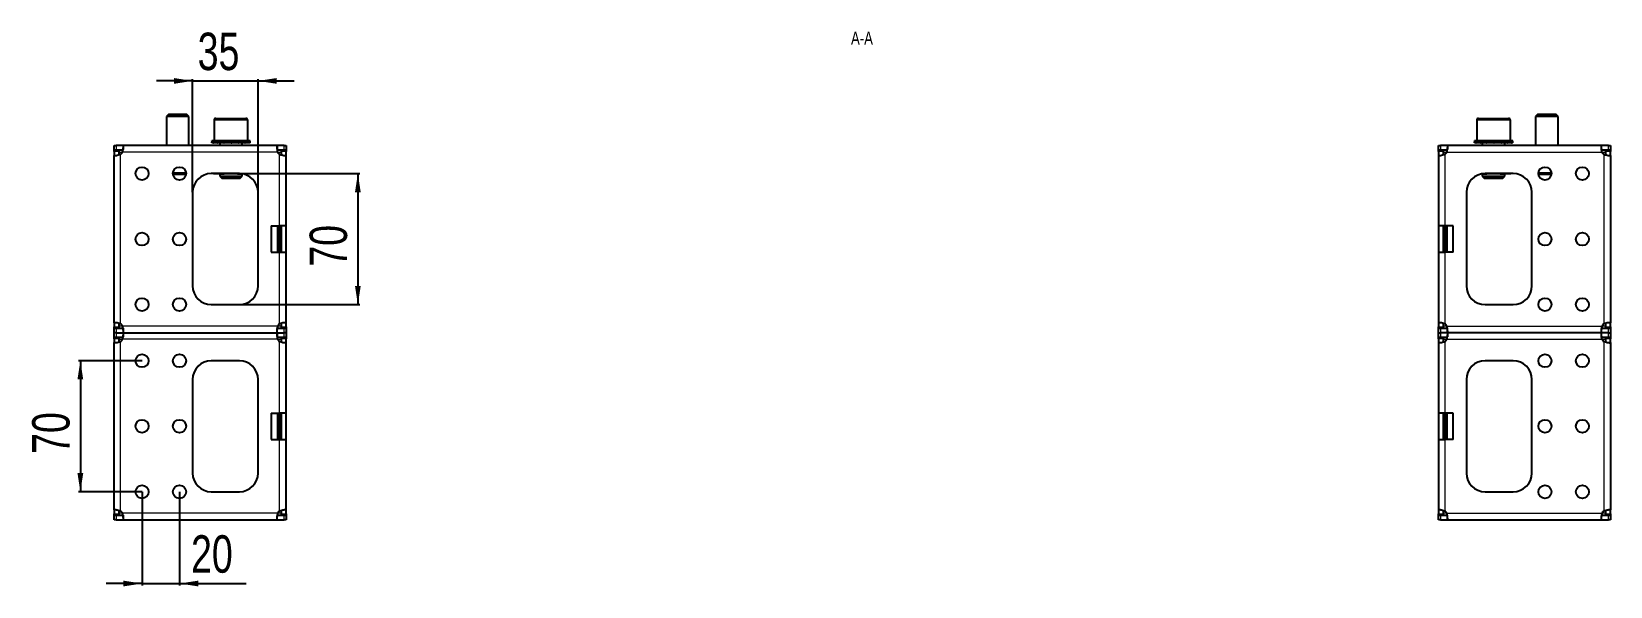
# Model space of a CAD drawing. Header units: millimetres. Extents: x 0 to 3004, y -1008 to 609.
# Drawn here: x 2160 to 3004, y 254 to 550 of the extents above; entities that cross this region are included whole.
import ezdxf

# ---------------------------------------------------------------- set-up
doc = ezdxf.new("R2010")
doc.units = ezdxf.units.MM
doc.layers.add('FORMAT', color=7, linetype='Continuous')
doc.styles.add('SLDTEXTSTYLE0', font='TXT', dxfattribs={"width": 0.75})
doc.dimstyles.new('SLDDIMSTYLE0', dxfattribs={"dimtxt": 20, "dimasz": 10, "dimexe": 0, "dimexo": 0.0625, "dimgap": 5, "dimtad": 2, "dimdec": 1, "dimrnd": 1e-09, "dimzin": 12, "dimdsep": 46, "dimtxsty": 'SLDTEXTSTYLE0', "dimsah": 1, "dimcen": 0.09, "dimadec": 0, "dimazin": 3, "dimtfac": 1, "dimtofl": 0, "dimtmove": 0, "dimatfit": 3, "dimfxl": 0, "dimfrac": 2, "dimtolj": 1, "dimtzin": 12, "dimarcsym": 0})
doc.dimstyles.new('SLDDIMSTYLE1', dxfattribs={"dimtxt": 20, "dimasz": 10, "dimexe": 0, "dimexo": 0.0625, "dimgap": 5, "dimtad": 2, "dimdec": 1, "dimrnd": 1e-09, "dimzin": 12, "dimdsep": 46, "dimtxsty": 'SLDTEXTSTYLE0', "dimsah": 1, "dimcen": 0.09, "dimadec": 0, "dimazin": 3, "dimtfac": 1, "dimtmove": 0, "dimatfit": 0, "dimfxl": 0, "dimfrac": 2, "dimtolj": 1, "dimtzin": 12, "dimarcsym": 0})

# ---------------------------------------------------------------- blocks, each defined once
blk = doc.blocks.new('_D_7')
at = {"layer": 'FORMAT'}
for p, q in [((2270.72, 474.39), (2335.06, 474.39)), ((2334.06, 474.39), (2334.06, 404.39)), ((2270.72, 404.39), (2335.06, 404.39))]:
    blk.add_line(p, q, dxfattribs=at)
for points in [[(2334.06, 474.39), (2332.52, 464.39), (2335.6, 464.39)], [(2334.06, 404.39), (2335.6, 414.39), (2332.52, 414.39)]]:
    blk.add_solid(points, dxfattribs=at)
at = {"layer": 'FORMAT', "insert": (2308.28, 424.61), "char_height": 20, "attachment_point": 1, "rotation": 90, "style": 'SLDTEXTSTYLE0'}
blk.add_mtext('70', dxfattribs=at)
blk = doc.blocks.new('_D_8')
at = {"layer": 'FORMAT'}
for p, q in [((2245.71, 523.89), (2226.48, 523.89)), ((2245.71, 464.4), (2245.71, 524.89)), ((2245.71, 523.89), (2280.71, 523.89)), ((2280.71, 464.4), (2280.71, 524.89)), ((2280.71, 523.89), (2299.94, 523.89))]:
    blk.add_line(p, q, dxfattribs=at)
for points in [[(2245.71, 523.89), (2235.71, 525.43), (2235.71, 522.35)], [(2280.71, 523.89), (2290.71, 522.35), (2290.71, 525.43)]]:
    blk.add_solid(points, dxfattribs=at)
at = {"layer": 'FORMAT', "insert": (2248.43, 549.67), "char_height": 20, "attachment_point": 1, "style": 'SLDTEXTSTYLE0'}
blk.add_mtext('35', dxfattribs=at)
blk = doc.blocks.new('_D_9')
at = {"layer": 'FORMAT'}
for p, q in [((2218.71, 304.38), (2218.71, 254.38)), ((2238.71, 304.38), (2238.71, 254.38)), ((2218.71, 255.38), (2199.48, 255.38)), ((2218.71, 255.38), (2238.71, 255.38)), ((2238.71, 255.38), (2274.42, 255.38))]:
    blk.add_line(p, q, dxfattribs=at)
for points in [[(2218.71, 255.38), (2208.71, 256.92), (2208.71, 253.85)], [(2238.71, 255.38), (2248.71, 253.85), (2248.71, 256.92)]]:
    blk.add_solid(points, dxfattribs=at)
at = {"layer": 'FORMAT', "insert": (2244.87, 281.17), "char_height": 20, "attachment_point": 1, "style": 'SLDTEXTSTYLE0'}
blk.add_mtext('20', dxfattribs=at)
blk = doc.blocks.new('_D_10')
at = {"layer": 'FORMAT'}
for p, q in [((2218.7, 374.39), (2184.7, 374.39)), ((2185.7, 374.39), (2185.7, 304.39)), ((2218.7, 304.39), (2184.7, 304.39))]:
    blk.add_line(p, q, dxfattribs=at)
for points in [[(2185.7, 374.39), (2184.16, 364.39), (2187.24, 364.39)], [(2185.7, 304.39), (2187.24, 314.39), (2184.16, 314.39)]]:
    blk.add_solid(points, dxfattribs=at)
at = {"layer": 'FORMAT', "insert": (2159.92, 324.61), "char_height": 20, "attachment_point": 1, "rotation": 90, "style": 'SLDTEXTSTYLE0'}
blk.add_mtext('70', dxfattribs=at)

msp = doc.modelspace()

# ---------------------------------------------------------------- linework, layer by layer
at = {"color": 7, "linetype": 'Continuous', "lineweight": 25}
for p, q in [((2232.78, 505.89), (2231.71, 504.82)), ((2231.71, 504.82), (2231.71, 489.39)), ((2243.71, 504.82), (2231.71, 504.82)), ((2242.63, 505.89), (2232.78, 505.89)), ((2243.71, 504.82), (2242.63, 505.89)), ((2243.71, 489.39), (2243.71, 504.82)), ((2257.21, 502.89), (2257.21, 491.89)), ((2258.21, 503.89), (2266.02, 503.89)), ((2266.02, 503.89), (2274.21, 503.89)), ((2275.21, 491.89), (2275.21, 502.89)), ((2932.21, 502.89), (2932.21, 491.89)), ((2933.21, 503.89), (2940.74, 503.89)), ((2940.74, 503.89), (2949.21, 503.89)), ((2950.21, 491.89), (2950.21, 502.89)), ((2964.78, 505.89), (2963.71, 504.82)), ((2963.71, 504.82), (2963.71, 489.39)), ((2975.71, 504.82), (2963.71, 504.82)), ((2974.63, 505.89), (2964.78, 505.89)), ((2975.71, 504.82), (2974.63, 505.89)), ((2975.71, 489.39), (2975.71, 504.82)), ((2255.96, 491.89), (2255.96, 490.89)), ((2255.96, 491.89), (2255.97, 491.89)), ((2255.96, 490.89), (2255.97, 490.89)), ((2255.97, 491.89), (2255.97, 491.64)), ((2256.79, 491.89), (2255.97, 491.89)), ((2255.97, 490.89), (2255.97, 491.14)), ((2256.79, 490.89), (2255.97, 490.89)), ((2256.79, 491.89), (2256.9, 491.89)), ((2256.79, 490.89), (2256.9, 490.89)), ((2256.9, 491.89), (2256.9, 491.64)), ((2259.06, 491.89), (2256.9, 491.89)), ((2256.9, 490.89), (2256.9, 491.14)), ((2259.06, 490.89), (2256.9, 490.89)), ((2259.06, 491.89), (2259.24, 491.89)), ((2259.06, 490.89), (2259.24, 490.89)), ((2259.24, 491.89), (2259.24, 491.64)), ((2262.42, 491.89), (2259.24, 491.89)), ((2259.24, 490.89), (2259.24, 491.14)), ((2262.42, 490.89), (2259.24, 490.89)), ((2260.21, 490.89), (2260.21, 489.39)), ((2262.42, 491.89), (2262.65, 491.89)), ((2262.42, 490.89), (2262.65, 490.89)), ((2262.65, 491.89), (2262.65, 491.64)), ((2266.35, 491.89), (2262.65, 491.89)), ((2262.65, 490.89), (2262.65, 491.14)), ((2266.35, 490.89), (2262.65, 490.89)), ((2266.35, 491.89), (2266.43, 491.89)), ((2266.35, 490.89), (2266.51, 490.89)), ((2266.51, 490.89), (2266.6, 490.89)), ((2266.55, 491.89), (2266.6, 491.89)), ((2266.6, 491.89), (2266.6, 491.64)), ((2270.26, 491.89), (2266.6, 491.89)), ((2266.6, 490.89), (2266.6, 491.14)), ((2270.26, 490.89), (2266.6, 490.89)), ((2270.26, 491.89), (2270.49, 491.89)), ((2270.26, 490.89), (2270.49, 490.89)), ((2270.49, 491.89), (2270.49, 491.64)), ((2273.56, 491.89), (2270.49, 491.89)), ((2270.49, 490.89), (2270.49, 491.14)), ((2273.56, 490.89), (2270.49, 490.89)), ((2272.21, 489.39), (2272.21, 490.89)), ((2273.56, 491.89), (2273.73, 491.89)), ((2273.56, 490.89), (2273.73, 490.89)), ((2273.73, 491.89), (2273.73, 491.64)), ((2275.73, 491.89), (2273.73, 491.89)), ((2273.73, 490.89), (2273.73, 491.14)), ((2275.73, 490.89), (2273.73, 490.89)), ((2275.73, 491.89), (2275.82, 491.89)), ((2275.73, 490.89), (2275.82, 490.89)), ((2275.82, 491.89), (2275.82, 491.64)), ((2276.46, 491.89), (2275.82, 491.89)), ((2275.82, 490.89), (2275.82, 491.14)), ((2276.46, 490.89), (2275.82, 490.89)), ((2276.46, 490.89), (2276.46, 491.89)), ((2930.96, 491.89), (2930.96, 490.89)), ((2930.96, 491.89), (2930.97, 491.89)), ((2930.96, 490.89), (2930.97, 490.89)), ((2930.97, 491.89), (2930.97, 491.64)), ((2931.79, 491.89), (2930.97, 491.89)), ((2930.97, 490.89), (2930.97, 491.14)), ((2931.79, 490.89), (2930.97, 490.89)), ((2931.79, 491.89), (2931.89, 491.89)), ((2931.79, 490.89), (2931.89, 490.89)), ((2931.89, 491.89), (2931.89, 491.64)), ((2934.06, 491.89), (2931.89, 491.89)), ((2931.89, 490.89), (2931.89, 491.14)), ((2934.06, 490.89), (2931.89, 490.89)), ((2934.06, 491.89), (2934.24, 491.89)), ((2934.06, 490.89), (2934.24, 490.89)), ((2934.24, 491.89), (2934.24, 491.64)), ((2937.42, 491.89), (2934.24, 491.89)), ((2934.24, 490.89), (2934.24, 491.14)), ((2937.42, 490.89), (2934.24, 490.89)), ((2935.21, 490.89), (2935.21, 489.39)), ((2937.42, 491.89), (2937.65, 491.89)), ((2937.42, 490.89), (2937.65, 490.89)), ((2937.65, 491.89), (2937.65, 491.64)), ((2941.35, 491.89), (2937.65, 491.89)), ((2937.65, 490.89), (2937.65, 491.14)), ((2941.35, 490.89), (2937.65, 490.89)), ((2941.35, 491.89), (2941.42, 491.89)), ((2941.35, 490.89), (2941.5, 490.89)), ((2941.5, 490.89), (2941.6, 490.89)), ((2941.55, 491.89), (2941.6, 491.89)), ((2941.6, 491.89), (2941.6, 491.64)), ((2945.26, 491.89), (2941.6, 491.89)), ((2941.6, 490.89), (2941.6, 491.14)), ((2945.26, 490.89), (2941.6, 490.89)), ((2945.26, 491.89), (2945.49, 491.89)), ((2945.26, 490.89), (2945.49, 490.89)), ((2945.49, 491.89), (2945.49, 491.64)), ((2948.55, 491.89), (2945.49, 491.89)), ((2945.49, 490.89), (2945.49, 491.14)), ((2948.55, 490.89), (2945.49, 490.89)), ((2947.21, 489.39), (2947.21, 490.89)), ((2948.55, 491.89), (2948.73, 491.89)), ((2948.55, 490.89), (2948.73, 490.89)), ((2948.73, 491.89), (2948.73, 491.64)), ((2950.73, 491.89), (2948.73, 491.89)), ((2948.73, 490.89), (2948.73, 491.14)), ((2950.73, 490.89), (2948.73, 490.89)), ((2950.73, 491.89), (2950.82, 491.89)), ((2950.73, 490.89), (2950.82, 490.89)), ((2950.82, 491.89), (2950.82, 491.64)), ((2951.46, 491.89), (2950.82, 491.89)), ((2950.82, 490.89), (2950.82, 491.14)), ((2951.46, 490.89), (2950.82, 490.89)), ((2951.46, 490.89), (2951.46, 491.89)), ((2203.71, 486.89), (2203.71, 489.39)), ((2203.71, 489.39), (2204.82, 489.39)), ((2204.82, 486.89), (2203.71, 486.89)), ((2203.71, 486.89), (2203.71, 486.79)), ((2203.71, 486.79), (2206.21, 486.79)), ((2203.71, 486.18), (2203.71, 486.79)), ((2203.71, 486.18), (2203.71, 484.12)), ((2203.71, 394.67), (2203.71, 484.12)), ((2203.71, 484.12), (2204.8, 484.12)), ((2208.54, 489.39), (2204.82, 489.39)), ((2208.54, 486.89), (2204.82, 486.89)), ((2206.21, 486.79), (2206.21, 486.18)), ((2206.21, 486.18), (2206.21, 484.36)), ((2290.88, 489.39), (2208.54, 489.39)), ((2208.54, 489.39), (2208.54, 487.18)), ((2290.88, 489.39), (2290.88, 486.89)), ((2294.6, 489.39), (2290.88, 489.39)), ((2294.6, 486.89), (2290.88, 486.89)), ((2293.21, 486.79), (2295.71, 486.79)), ((2293.21, 486.18), (2293.21, 486.79)), ((2293.21, 484.34), (2293.21, 486.18)), ((2294.6, 489.39), (2295.71, 489.39)), ((2295.71, 486.89), (2294.6, 486.89)), ((2295.71, 489.39), (2295.71, 486.89)), ((2295.71, 486.79), (2295.71, 486.89)), ((2295.71, 486.79), (2295.71, 486.18)), ((2295.71, 484.12), (2295.71, 486.18)), ((2295.71, 446.39), (2295.71, 484.12)), ((2911.71, 486.89), (2911.71, 489.39)), ((2911.71, 489.39), (2912.82, 489.39)), ((2912.82, 486.89), (2911.71, 486.89)), ((2911.71, 486.89), (2911.71, 486.79)), ((2911.71, 486.79), (2914.21, 486.79)), ((2911.71, 486.18), (2911.71, 486.79)), ((2911.71, 486.18), (2911.71, 484.12)), ((2911.71, 484.12), (2912.8, 484.12)), ((2911.71, 484.12), (2911.71, 446.39)), ((2916.54, 489.39), (2912.82, 489.39)), ((2916.54, 486.89), (2912.82, 486.89)), ((2914.21, 486.79), (2914.21, 486.18)), ((2914.21, 486.18), (2914.21, 484.36)), ((2998.88, 489.39), (2916.54, 489.39)), ((2916.54, 489.39), (2916.54, 487.18)), ((2998.88, 486.89), (2998.88, 489.39)), ((3002.6, 489.39), (2998.88, 489.39)), ((3002.6, 486.89), (2998.88, 486.89)), ((3001.21, 486.79), (3003.71, 486.79)), ((3001.21, 486.18), (3001.21, 486.79)), ((3001.21, 484.34), (3001.21, 486.18)), ((3002.6, 489.39), (3003.71, 489.39)), ((3003.71, 486.89), (3002.6, 486.89)), ((3003.71, 489.39), (3003.71, 486.89)), ((3003.71, 486.79), (3003.71, 486.89)), ((3003.71, 486.79), (3003.71, 486.18)), ((3003.71, 484.12), (3003.71, 486.18)), ((3003.71, 484.12), (3003.71, 394.67)), ((2242.17, 473.89), (2235.24, 473.89)), ((2270.71, 474.39), (2255.71, 474.39)), ((2257.38, 474.29), (2257.36, 474.29)), ((2257.38, 474.29), (2257.38, 474.29)), ((2257.48, 474.29), (2257.38, 474.29)), ((2257.48, 474.39), (2257.48, 474.29)), ((2260.73, 474.29), (2257.48, 474.29)), ((2260.21, 474.29), (2260.21, 472.97)), ((2260.21, 472.97), (2261.28, 471.89)), ((2260.21, 472.97), (2266.07, 472.97)), ((2260.73, 474.29), (2262.63, 474.29)), ((2263.19, 474.29), (2262.63, 474.29)), ((2269.23, 474.29), (2263.19, 474.29)), ((2266.07, 472.97), (2272.21, 472.97)), ((2269.78, 474.29), (2269.23, 474.29)), ((2269.78, 474.29), (2271.68, 474.29)), ((2271.13, 471.89), (2272.21, 472.97)), ((2272.12, 474.29), (2271.68, 474.29)), ((2272.21, 472.97), (2272.21, 474.28)), ((2935.21, 474.28), (2935.21, 472.97)), ((2935.21, 472.97), (2936.28, 471.89)), ((2935.21, 472.97), (2940.86, 472.97)), ((2935.73, 474.29), (2935.3, 474.29)), ((2935.73, 474.29), (2937.63, 474.29)), ((2951.71, 474.39), (2936.71, 474.39)), ((2938.19, 474.29), (2937.63, 474.29)), ((2944.23, 474.29), (2938.19, 474.29)), ((2940.86, 472.97), (2947.21, 472.97)), ((2944.78, 474.29), (2944.23, 474.29)), ((2944.78, 474.29), (2946.68, 474.29)), ((2946.13, 471.89), (2947.21, 472.97)), ((2949.94, 474.29), (2946.68, 474.29)), ((2947.21, 472.97), (2947.21, 474.29)), ((2949.94, 474.29), (2949.94, 474.39)), ((2950.04, 474.29), (2949.94, 474.29)), ((2950.06, 474.29), (2950.04, 474.29)), ((2950.04, 474.29), (2950.04, 474.29)), ((2972.17, 473.89), (2965.24, 473.89)), ((2245.71, 464.39), (2245.71, 414.39)), ((2261.28, 471.89), (2266.09, 471.89)), ((2266.09, 471.89), (2271.13, 471.89)), ((2280.71, 414.39), (2280.71, 464.39)), ((2926.71, 464.39), (2926.71, 414.39)), ((2936.28, 471.89), (2940.92, 471.89)), ((2940.92, 471.89), (2946.13, 471.89)), ((2961.71, 414.39), (2961.71, 464.39)), ((2287.71, 446.39), (2292.21, 446.39)), ((2287.71, 446.39), (2287.71, 432.39)), ((2295.71, 446.39), (2292.21, 446.39)), ((2293.21, 432.39), (2293.21, 446.39)), ((2295.71, 432.39), (2295.71, 446.39)), ((2915.21, 446.39), (2911.71, 446.39)), ((2911.71, 446.39), (2911.71, 432.39)), ((2914.21, 446.39), (2914.21, 432.39)), ((2919.71, 446.39), (2915.21, 446.39)), ((2919.71, 432.39), (2919.71, 446.39)), ((2287.71, 432.39), (2292.21, 432.39)), ((2292.21, 432.39), (2295.71, 432.39)), ((2295.71, 394.67), (2295.71, 432.39)), ((2911.71, 432.39), (2915.21, 432.39)), ((2911.71, 432.39), (2911.71, 394.67)), ((2919.71, 432.39), (2915.21, 432.39)), ((2255.71, 404.39), (2270.71, 404.39)), ((2936.71, 404.39), (2951.71, 404.39)), ((2203.71, 394.67), (2203.71, 392.6)), ((2203.71, 391.99), (2203.71, 392.6)), ((2206.21, 391.99), (2203.71, 391.99)), ((2203.71, 391.99), (2203.71, 391.89)), ((2203.71, 389.39), (2203.71, 391.89)), ((2203.71, 391.89), (2204.82, 391.89)), ((2204.82, 389.39), (2203.71, 389.39)), ((2203.71, 386.89), (2203.71, 389.39)), ((2204.82, 391.89), (2208.54, 391.89)), ((2204.82, 389.39), (2208.54, 389.39)), ((2206.21, 394.44), (2206.21, 392.6)), ((2206.21, 392.6), (2206.21, 391.99)), ((2208.54, 391.89), (2208.54, 389.39)), ((2208.54, 389.39), (2290.88, 389.39)), ((2208.54, 389.39), (2208.54, 387.18)), ((2290.88, 391.89), (2294.6, 391.89)), ((2290.88, 389.39), (2290.88, 391.61)), ((2290.88, 389.39), (2294.6, 389.39)), ((2290.88, 389.39), (2290.88, 386.89)), ((2293.21, 392.6), (2293.21, 394.42)), ((2293.21, 391.99), (2293.21, 392.6)), ((2295.71, 391.99), (2293.21, 391.99)), ((2294.6, 391.89), (2295.71, 391.89)), ((2295.71, 389.39), (2294.6, 389.39)), ((2295.71, 394.67), (2294.61, 394.67)), ((2295.71, 392.6), (2295.71, 394.67)), ((2295.71, 392.6), (2295.71, 391.99)), ((2295.71, 391.89), (2295.71, 391.99)), ((2295.71, 391.89), (2295.71, 389.39)), ((2295.71, 389.39), (2295.71, 386.89)), ((2911.71, 394.67), (2911.71, 392.6)), ((2911.71, 391.99), (2911.71, 392.6)), ((2914.21, 391.99), (2911.71, 391.99)), ((2911.71, 391.99), (2911.71, 391.89)), ((2911.71, 389.39), (2911.71, 391.89)), ((2911.71, 391.89), (2912.82, 391.89)), ((2911.71, 386.89), (2911.71, 389.39)), ((2911.71, 389.39), (2912.82, 389.39)), ((2912.82, 391.89), (2916.54, 391.89)), ((2916.54, 389.39), (2912.82, 389.39)), ((2914.21, 394.44), (2914.21, 392.6)), ((2914.21, 392.6), (2914.21, 391.99)), ((2916.54, 389.39), (2916.54, 391.89)), ((2998.88, 389.39), (2916.54, 389.39)), ((2916.54, 389.39), (2916.54, 387.18)), ((2998.88, 391.89), (3002.6, 391.89)), ((2998.88, 389.39), (2998.88, 391.61)), ((2998.88, 386.89), (2998.88, 389.39)), ((3002.6, 389.39), (2998.88, 389.39)), ((3001.21, 392.6), (3001.21, 394.42)), ((3001.21, 391.99), (3001.21, 392.6)), ((3003.71, 391.99), (3001.21, 391.99)), ((3002.6, 391.89), (3003.71, 391.89)), ((3002.6, 389.39), (3003.71, 389.39)), ((3003.71, 394.67), (3002.61, 394.67)), ((3003.71, 392.6), (3003.71, 394.67)), ((3003.71, 392.6), (3003.71, 391.99)), ((3003.71, 391.89), (3003.71, 391.99)), ((3003.71, 391.89), (3003.71, 389.39)), ((3003.71, 389.39), (3003.71, 386.89)), ((2204.82, 386.89), (2203.71, 386.89)), ((2203.71, 386.89), (2203.71, 386.79)), ((2203.71, 386.79), (2206.21, 386.79)), ((2203.71, 386.18), (2203.71, 386.79)), ((2203.71, 386.18), (2203.71, 384.12)), ((2203.71, 294.67), (2203.71, 384.12)), ((2203.71, 384.12), (2204.8, 384.12)), ((2208.54, 386.89), (2204.82, 386.89)), ((2206.21, 386.79), (2206.21, 386.18)), ((2206.21, 386.18), (2206.21, 384.36)), ((2294.6, 386.89), (2290.88, 386.89)), ((2293.21, 386.79), (2295.71, 386.79)), ((2293.21, 386.18), (2293.21, 386.79)), ((2293.21, 384.34), (2293.21, 386.18)), ((2295.71, 386.89), (2294.6, 386.89)), ((2295.71, 386.79), (2295.71, 386.89)), ((2295.71, 386.79), (2295.71, 386.18)), ((2295.71, 384.12), (2295.71, 386.18)), ((2295.71, 346.39), (2295.71, 384.12)), ((2912.82, 386.89), (2911.71, 386.89)), ((2911.71, 386.89), (2911.71, 386.79)), ((2911.71, 386.79), (2914.21, 386.79)), ((2911.71, 386.18), (2911.71, 386.79)), ((2911.71, 386.18), (2911.71, 384.12)), ((2911.71, 384.12), (2912.8, 384.12)), ((2911.71, 384.12), (2911.71, 346.39)), ((2916.54, 386.89), (2912.82, 386.89)), ((2914.21, 386.79), (2914.21, 386.18)), ((2914.21, 386.18), (2914.21, 384.36)), ((3002.6, 386.89), (2998.88, 386.89)), ((3001.21, 386.79), (3003.71, 386.79)), ((3001.21, 386.18), (3001.21, 386.79)), ((3001.21, 384.34), (3001.21, 386.18)), ((3003.71, 386.89), (3002.6, 386.89)), ((3003.71, 386.79), (3003.71, 386.89)), ((3003.71, 386.79), (3003.71, 386.18)), ((3003.71, 384.12), (3003.71, 386.18)), ((3003.71, 384.12), (3003.71, 294.67)), ((2270.71, 374.39), (2255.71, 374.39)), ((2951.71, 374.39), (2936.71, 374.39)), ((2245.71, 364.39), (2245.71, 314.39)), ((2280.71, 314.39), (2280.71, 364.39)), ((2926.71, 364.39), (2926.71, 314.39)), ((2961.71, 314.39), (2961.71, 364.39)), ((2287.71, 346.39), (2292.21, 346.39)), ((2287.71, 346.39), (2287.71, 332.39)), ((2295.71, 346.39), (2292.21, 346.39)), ((2293.21, 332.39), (2293.21, 346.39)), ((2295.71, 332.39), (2295.71, 346.39)), ((2915.21, 346.39), (2911.71, 346.39)), ((2911.71, 346.39), (2911.71, 332.39)), ((2914.21, 346.39), (2914.21, 332.39)), ((2919.71, 346.39), (2915.21, 346.39)), ((2919.71, 332.39), (2919.71, 346.39)), ((2287.71, 332.39), (2292.21, 332.39)), ((2292.21, 332.39), (2295.71, 332.39)), ((2295.71, 294.67), (2295.71, 332.39)), ((2911.71, 332.39), (2915.21, 332.39)), ((2911.71, 332.39), (2911.71, 294.67)), ((2919.71, 332.39), (2915.21, 332.39)), ((2255.71, 304.39), (2270.71, 304.39)), ((2936.71, 304.39), (2951.71, 304.39)), ((2203.71, 294.67), (2203.71, 292.6)), ((2203.71, 291.99), (2203.71, 292.6)), ((2206.21, 291.99), (2203.71, 291.99)), ((2203.71, 291.99), (2203.71, 291.89)), ((2203.71, 289.39), (2203.71, 291.89)), ((2203.71, 291.89), (2204.82, 291.89)), ((2204.82, 289.39), (2203.71, 289.39)), ((2204.82, 291.89), (2208.54, 291.89)), ((2204.82, 289.39), (2208.54, 289.39)), ((2206.21, 294.44), (2206.21, 292.6)), ((2206.21, 292.6), (2206.21, 291.99)), ((2208.54, 291.89), (2208.54, 289.39)), ((2208.54, 289.39), (2290.88, 289.39)), ((2290.88, 291.89), (2294.6, 291.89)), ((2290.88, 289.39), (2290.88, 291.61)), ((2290.88, 289.39), (2294.6, 289.39)), ((2293.21, 292.6), (2293.21, 294.42)), ((2293.21, 291.99), (2293.21, 292.6)), ((2295.71, 291.99), (2293.21, 291.99)), ((2294.6, 291.89), (2295.71, 291.89)), ((2295.71, 289.39), (2294.6, 289.39)), ((2295.71, 294.67), (2294.61, 294.67)), ((2295.71, 292.6), (2295.71, 294.67)), ((2295.71, 292.6), (2295.71, 291.99)), ((2295.71, 291.89), (2295.71, 291.99)), ((2295.71, 291.89), (2295.71, 289.39)), ((2911.71, 294.67), (2911.71, 292.6)), ((2911.71, 291.99), (2911.71, 292.6)), ((2914.21, 291.99), (2911.71, 291.99)), ((2911.71, 291.99), (2911.71, 291.89)), ((2911.71, 289.39), (2911.71, 291.89)), ((2911.71, 291.89), (2912.82, 291.89)), ((2912.82, 289.39), (2911.71, 289.39)), ((2912.82, 291.89), (2916.54, 291.89)), ((2912.82, 289.39), (2916.54, 289.39)), ((2914.21, 294.44), (2914.21, 292.6)), ((2914.21, 292.6), (2914.21, 291.99)), ((2916.54, 289.39), (2916.54, 291.89)), ((2916.54, 289.39), (2998.88, 289.39)), ((2998.88, 291.89), (3002.6, 291.89)), ((2998.88, 289.39), (2998.88, 291.61)), ((2998.88, 289.39), (3002.6, 289.39)), ((3001.21, 292.6), (3001.21, 294.42)), ((3001.21, 291.99), (3001.21, 292.6)), ((3003.71, 291.99), (3001.21, 291.99)), ((3002.6, 291.89), (3003.71, 291.89)), ((3003.71, 289.39), (3002.6, 289.39)), ((3003.71, 294.67), (3002.61, 294.67)), ((3003.71, 292.6), (3003.71, 294.67)), ((3003.71, 292.6), (3003.71, 291.99)), ((3003.71, 291.89), (3003.71, 291.99)), ((3003.71, 291.89), (3003.71, 289.39))]:
    msp.add_line(p, q, dxfattribs=at)
at = {"color": 8, "linetype": 'Continuous', "lineweight": 18}
for p, q in [((2266, 502.89), (2257.21, 502.89)), ((2275.21, 502.89), (2266, 502.89)), ((2940.68, 502.89), (2932.21, 502.89)), ((2950.21, 502.89), (2940.68, 502.89)), ((2206.21, 486.18), (2203.71, 486.18)), ((2204.82, 489.39), (2204.82, 486.89)), ((2206.21, 485.89), (2208.29, 485.89)), ((2207.21, 394.11), (2207.21, 484.67)), ((2291.12, 485.89), (2208.29, 485.89)), ((2291.12, 485.89), (2293.21, 485.89)), ((2292.21, 446.39), (2292.21, 484.67)), ((2295.71, 486.18), (2293.21, 486.18)), ((2294.6, 486.89), (2294.6, 489.39)), ((2914.21, 486.18), (2911.71, 486.18)), ((2912.82, 489.39), (2912.82, 486.89)), ((2914.21, 485.89), (2916.29, 485.89)), ((2915.21, 484.67), (2915.21, 446.39)), ((2916.29, 485.89), (2999.12, 485.89)), ((2999.12, 485.89), (3001.21, 485.89)), ((3000.21, 484.67), (3000.21, 394.11)), ((3003.71, 486.18), (3001.21, 486.18)), ((3002.6, 486.89), (3002.6, 489.39)), ((2235.24, 474.89), (2242.17, 474.89)), ((2262.63, 474.39), (2262.63, 474.29)), ((2263.19, 474.39), (2263.19, 474.29)), ((2269.23, 474.39), (2269.23, 474.29)), ((2269.78, 474.39), (2269.78, 474.29)), ((2937.63, 474.39), (2937.63, 474.29)), ((2938.19, 474.39), (2938.19, 474.29)), ((2944.23, 474.39), (2944.23, 474.29)), ((2944.78, 474.39), (2944.78, 474.29)), ((2965.24, 474.89), (2972.17, 474.89)), ((2291.01, 432.39), (2291.01, 446.39)), ((2291.21, 446.39), (2291.21, 432.39)), ((2291.32, 432.39), (2291.32, 446.39)), ((2291.52, 446.39), (2291.52, 432.39)), ((2292.4, 432.39), (2292.4, 446.39)), ((2292.6, 446.39), (2292.6, 432.39)), ((2292.7, 432.39), (2292.7, 446.39)), ((2292.9, 446.39), (2292.9, 432.39)), ((2914.51, 432.39), (2914.51, 446.39)), ((2914.71, 446.39), (2914.71, 432.39)), ((2914.82, 432.39), (2914.82, 446.39)), ((2915.02, 446.39), (2915.02, 432.39)), ((2915.9, 432.39), (2915.9, 446.39)), ((2916.1, 446.39), (2916.1, 432.39)), ((2916.2, 432.39), (2916.2, 446.39)), ((2916.4, 446.39), (2916.4, 432.39)), ((2292.21, 394.11), (2292.21, 432.39)), ((2915.21, 432.39), (2915.21, 394.11)), ((2203.71, 392.6), (2206.21, 392.6)), ((2204.82, 391.89), (2204.82, 389.39)), ((2204.82, 389.39), (2204.82, 386.89)), ((2208.29, 392.89), (2206.21, 392.89)), ((2291.12, 392.89), (2208.29, 392.89)), ((2293.21, 392.89), (2291.12, 392.89)), ((2293.21, 392.6), (2295.71, 392.6)), ((2294.6, 389.39), (2294.6, 391.89)), ((2294.6, 386.89), (2294.6, 389.39)), ((2911.71, 392.6), (2914.21, 392.6)), ((2912.82, 391.89), (2912.82, 389.39)), ((2912.82, 389.39), (2912.82, 386.89)), ((2916.29, 392.89), (2914.21, 392.89)), ((2916.29, 392.89), (2999.12, 392.89)), ((3001.21, 392.89), (2999.12, 392.89)), ((3001.21, 392.6), (3003.71, 392.6)), ((3002.6, 389.39), (3002.6, 391.89)), ((3002.6, 386.89), (3002.6, 389.39)), ((2206.21, 386.18), (2203.71, 386.18)), ((2206.21, 385.89), (2208.29, 385.89)), ((2207.21, 294.11), (2207.21, 384.67)), ((2291.12, 385.89), (2208.29, 385.89)), ((2291.12, 385.89), (2293.21, 385.89)), ((2292.21, 346.39), (2292.21, 384.67)), ((2295.71, 386.18), (2293.21, 386.18)), ((2914.21, 386.18), (2911.71, 386.18)), ((2914.21, 385.89), (2916.29, 385.89)), ((2915.21, 384.67), (2915.21, 346.39)), ((2916.29, 385.89), (2999.12, 385.89)), ((2999.12, 385.89), (3001.21, 385.89)), ((3000.21, 384.67), (3000.21, 294.11)), ((3003.71, 386.18), (3001.21, 386.18)), ((2291.01, 332.39), (2291.01, 346.39)), ((2291.21, 346.39), (2291.21, 332.39)), ((2291.32, 332.39), (2291.32, 346.39)), ((2291.52, 346.39), (2291.52, 332.39)), ((2292.4, 332.39), (2292.4, 346.39)), ((2292.6, 346.39), (2292.6, 332.39)), ((2292.7, 332.39), (2292.7, 346.39)), ((2292.9, 346.39), (2292.9, 332.39)), ((2914.51, 332.39), (2914.51, 346.39)), ((2914.71, 346.39), (2914.71, 332.39)), ((2914.82, 332.39), (2914.82, 346.39)), ((2915.02, 346.39), (2915.02, 332.39)), ((2915.9, 332.39), (2915.9, 346.39)), ((2916.1, 346.39), (2916.1, 332.39)), ((2916.2, 332.39), (2916.2, 346.39)), ((2916.4, 346.39), (2916.4, 332.39)), ((2292.21, 294.11), (2292.21, 332.39)), ((2915.21, 332.39), (2915.21, 294.11)), ((2203.71, 292.6), (2206.21, 292.6)), ((2204.82, 291.89), (2204.82, 289.39)), ((2208.29, 292.89), (2206.21, 292.89)), ((2291.12, 292.89), (2208.29, 292.89)), ((2293.21, 292.89), (2291.12, 292.89)), ((2293.21, 292.6), (2295.71, 292.6)), ((2294.6, 289.39), (2294.6, 291.89)), ((2911.71, 292.6), (2914.21, 292.6)), ((2912.82, 291.89), (2912.82, 289.39)), ((2916.29, 292.89), (2914.21, 292.89)), ((2916.29, 292.89), (2999.12, 292.89)), ((3001.21, 292.89), (2999.12, 292.89)), ((3001.21, 292.6), (3003.71, 292.6)), ((3002.6, 289.39), (3002.6, 291.89))]:
    msp.add_line(p, q, dxfattribs=at)
at = {"color": 7, "linetype": 'Continuous', "lineweight": 25}
for centre in [(2218.71, 474.39), (2238.71, 474.39), (2968.71, 474.39), (2988.71, 474.39), (2218.71, 439.39), (2238.71, 439.39), (2968.71, 439.39), (2988.71, 439.39), (2218.71, 404.39), (2238.71, 404.39), (2968.71, 404.39), (2988.71, 404.39), (2218.71, 374.39), (2238.71, 374.39), (2968.71, 374.39), (2988.71, 374.39), (2218.71, 339.39), (2238.71, 339.39), (2968.71, 339.39), (2988.71, 339.39), (2218.71, 304.39), (2238.71, 304.39), (2968.71, 304.39), (2988.71, 304.39)]:
    msp.add_circle(centre, 3.5, dxfattribs=at)
for centre, radius, start, end in [((2258.21, 502.89), 1, 90, 180), ((2274.21, 502.89), 1, 0, 90), ((2933.21, 502.89), 1, 90, 180), ((2949.21, 502.89), 1, 0, 90), ((2205.21, 487.54), 3.5, 304.8499, 331.87293), ((2294.21, 487.54), 3.5, 208.12707, 235.1501), ((2913.21, 487.54), 3.5, 304.8499, 331.87293), ((3002.21, 487.54), 3.5, 208.12707, 235.1501), ((2255.71, 464.39), 10, 90, 180), ((2270.71, 464.39), 10, 0, 90), ((2936.71, 464.39), 10, 90, 180), ((2951.71, 464.39), 10, 0, 90), ((2255.71, 414.39), 10, 180, 270), ((2270.71, 414.39), 10, 270, 0), ((2936.71, 414.39), 10, 180, 270), ((2951.71, 414.39), 10, 270, 0), ((2205.21, 391.24), 3.5, 28.12707, 55.1501), ((2294.21, 391.24), 3.5, 124.8499, 151.87293), ((2913.21, 391.24), 3.5, 28.12707, 55.1501), ((3002.21, 391.24), 3.5, 124.8499, 151.87293), ((2205.21, 387.54), 3.5, 304.8499, 331.87293), ((2294.21, 387.54), 3.5, 208.12707, 235.1501), ((2913.21, 387.54), 3.5, 304.8499, 331.87293), ((3002.21, 387.54), 3.5, 208.12707, 235.1501), ((2255.71, 364.39), 10, 90, 180), ((2270.71, 364.39), 10, 0, 90), ((2936.71, 364.39), 10, 90, 180), ((2951.71, 364.39), 10, 0, 90), ((2255.71, 314.39), 10, 180, 270), ((2270.71, 314.39), 10, 270, 0), ((2936.71, 314.39), 10, 180, 270), ((2951.71, 314.39), 10, 270, 0), ((2205.21, 291.24), 3.5, 28.12707, 55.1501), ((2294.21, 291.24), 3.5, 124.8499, 151.87293), ((2913.21, 291.24), 3.5, 28.12707, 55.1501), ((3002.21, 291.24), 3.5, 124.8499, 151.87293)]:
    msp.add_arc(centre, radius, start, end, dxfattribs=at)
for points, knots in [([(2255.97, 491.64), (2255.96, 491.68), (2255.96, 491.75), (2255.96, 491.83), (2255.96, 491.87), (2255.96, 491.89)], [0, 0, 0, 0, 0.499981, 0.749988, 1, 1, 1, 1]), ([(2255.96, 490.89), (2255.96, 490.91), (2255.96, 490.95), (2255.96, 491.04), (2255.96, 491.1), (2255.97, 491.14)], [0, 0, 0, 0, 0.25014, 0.50028, 1, 1, 1, 1]), ([(2256.9, 491.64), (2256.88, 491.68), (2256.85, 491.75), (2256.82, 491.83), (2256.8, 491.87), (2256.79, 491.89)], [0, 0, 0, 0, 0.499981, 0.749988, 1, 1, 1, 1]), ([(2256.79, 490.89), (2256.8, 490.91), (2256.82, 490.95), (2256.85, 491.04), (2256.88, 491.1), (2256.9, 491.14)], [0, 0, 0, 0, 0.25014, 0.50028, 1, 1, 1, 1]), ([(2259.24, 491.64), (2259.21, 491.68), (2259.17, 491.75), (2259.11, 491.83), (2259.08, 491.87), (2259.06, 491.89)], [0, 0, 0, 0, 0.499981, 0.749988, 1, 1, 1, 1]), ([(2259.06, 490.89), (2259.08, 490.91), (2259.11, 490.95), (2259.17, 491.04), (2259.21, 491.1), (2259.24, 491.14)], [0, 0, 0, 0, 0.25014, 0.50028, 1, 1, 1, 1]), ([(2262.65, 491.64), (2262.61, 491.68), (2262.56, 491.75), (2262.48, 491.83), (2262.44, 491.87), (2262.42, 491.89)], [0, 0, 0, 0, 0.499981, 0.749988, 1, 1, 1, 1]), ([(2262.42, 490.89), (2262.44, 490.91), (2262.48, 490.95), (2262.56, 491.04), (2262.61, 491.1), (2262.65, 491.14)], [0, 0, 0, 0, 0.25014, 0.50028, 1, 1, 1, 1]), ([(2266.6, 491.64), (2266.56, 491.68), (2266.5, 491.75), (2266.42, 491.83), (2266.37, 491.87), (2266.35, 491.89)], [0, 0, 0, 0, 0.499981, 0.749988, 1, 1, 1, 1]), ([(2266.35, 490.89), (2266.37, 490.91), (2266.42, 490.95), (2266.5, 491.04), (2266.56, 491.1), (2266.6, 491.14)], [0, 0, 0, 0, 0.25014, 0.50028, 1, 1, 1, 1]), ([(2266.6, 491.64), (2266.58, 491.71), (2266.55, 491.84), (2266.52, 491.88), (2266.51, 491.89)], [0, 0, 0, 0, 0.561794, 1, 1, 1, 1]), ([(2266.6, 491.14), (2266.58, 491.07), (2266.55, 490.94), (2266.52, 490.91), (2266.51, 490.89)], [0, 0, 0, 0, 0.561794, 1, 1, 1, 1]), ([(2270.49, 491.64), (2270.45, 491.68), (2270.4, 491.75), (2270.32, 491.83), (2270.28, 491.87), (2270.26, 491.89)], [0, 0, 0, 0, 0.499981, 0.749988, 1, 1, 1, 1]), ([(2270.26, 490.89), (2270.28, 490.91), (2270.32, 490.95), (2270.4, 491.04), (2270.45, 491.1), (2270.49, 491.14)], [0, 0, 0, 0, 0.25014, 0.50028, 1, 1, 1, 1]), ([(2273.73, 491.64), (2273.7, 491.68), (2273.66, 491.75), (2273.6, 491.83), (2273.57, 491.87), (2273.56, 491.89)], [0, 0, 0, 0, 0.499981, 0.749988, 1, 1, 1, 1]), ([(2273.56, 490.89), (2273.57, 490.91), (2273.6, 490.95), (2273.66, 491.04), (2273.7, 491.1), (2273.73, 491.14)], [0, 0, 0, 0, 0.25014, 0.50028, 1, 1, 1, 1]), ([(2275.82, 491.64), (2275.81, 491.68), (2275.79, 491.75), (2275.76, 491.83), (2275.74, 491.87), (2275.73, 491.89)], [0, 0, 0, 0, 0.499981, 0.749988, 1, 1, 1, 1]), ([(2275.73, 490.89), (2275.74, 490.91), (2275.76, 490.95), (2275.79, 491.04), (2275.81, 491.1), (2275.82, 491.14)], [0, 0, 0, 0, 0.2501401, 0.5002802, 1, 1, 1, 1]), ([(2930.97, 491.64), (2930.96, 491.68), (2930.96, 491.75), (2930.96, 491.83), (2930.96, 491.87), (2930.96, 491.89)], [0, 0, 0, 0, 0.499981, 0.749988, 1, 1, 1, 1]), ([(2930.96, 490.89), (2930.96, 490.91), (2930.96, 490.95), (2930.96, 491.04), (2930.96, 491.1), (2930.97, 491.14)], [0, 0, 0, 0, 0.25014, 0.50028, 1, 1, 1, 1]), ([(2931.89, 491.64), (2931.88, 491.68), (2931.85, 491.75), (2931.82, 491.83), (2931.8, 491.87), (2931.79, 491.89)], [0, 0, 0, 0, 0.499981, 0.749988, 1, 1, 1, 1]), ([(2931.79, 490.89), (2931.8, 490.91), (2931.82, 490.95), (2931.85, 491.04), (2931.88, 491.1), (2931.89, 491.14)], [0, 0, 0, 0, 0.25014, 0.50028, 1, 1, 1, 1]), ([(2934.24, 491.64), (2934.21, 491.68), (2934.17, 491.75), (2934.1, 491.83), (2934.07, 491.87), (2934.06, 491.89)], [0, 0, 0, 0, 0.499981, 0.749988, 1, 1, 1, 1]), ([(2934.06, 490.89), (2934.07, 490.91), (2934.1, 490.95), (2934.17, 491.04), (2934.21, 491.1), (2934.24, 491.14)], [0, 0, 0, 0, 0.25014, 0.50028, 1, 1, 1, 1]), ([(2937.65, 491.64), (2937.61, 491.68), (2937.55, 491.75), (2937.47, 491.83), (2937.43, 491.87), (2937.42, 491.89)], [0, 0, 0, 0, 0.4999808, 0.7499881, 1, 1, 1, 1]), ([(2937.42, 490.89), (2937.43, 490.91), (2937.47, 490.95), (2937.55, 491.04), (2937.61, 491.1), (2937.65, 491.14)], [0, 0, 0, 0, 0.25014, 0.50028, 1, 1, 1, 1]), ([(2941.6, 491.64), (2941.56, 491.68), (2941.49, 491.75), (2941.41, 491.83), (2941.37, 491.87), (2941.35, 491.89)], [0, 0, 0, 0, 0.4999808, 0.7499881, 1, 1, 1, 1]), ([(2941.35, 490.89), (2941.37, 490.91), (2941.41, 490.95), (2941.49, 491.04), (2941.56, 491.1), (2941.6, 491.14)], [0, 0, 0, 0, 0.25014, 0.50028, 1, 1, 1, 1]), ([(2941.6, 491.64), (2941.58, 491.71), (2941.55, 491.84), (2941.52, 491.88), (2941.5, 491.89)], [0, 0, 0, 0, 0.561794, 1, 1, 1, 1]), ([(2941.6, 491.14), (2941.58, 491.07), (2941.55, 490.94), (2941.52, 490.91), (2941.5, 490.89)], [0, 0, 0, 0, 0.561794, 1, 1, 1, 1]), ([(2945.49, 491.64), (2945.45, 491.68), (2945.39, 491.75), (2945.32, 491.83), (2945.28, 491.87), (2945.26, 491.89)], [0, 0, 0, 0, 0.499981, 0.749988, 1, 1, 1, 1]), ([(2945.26, 490.89), (2945.28, 490.91), (2945.32, 490.95), (2945.39, 491.04), (2945.45, 491.1), (2945.49, 491.14)], [0, 0, 0, 0, 0.25014, 0.50028, 1, 1, 1, 1]), ([(2948.73, 491.64), (2948.7, 491.68), (2948.66, 491.75), (2948.6, 491.83), (2948.57, 491.87), (2948.55, 491.89)], [0, 0, 0, 0, 0.499981, 0.749988, 1, 1, 1, 1]), ([(2948.55, 490.89), (2948.57, 490.91), (2948.6, 490.95), (2948.66, 491.04), (2948.7, 491.1), (2948.73, 491.14)], [0, 0, 0, 0, 0.25014, 0.50028, 1, 1, 1, 1]), ([(2950.82, 491.64), (2950.81, 491.68), (2950.78, 491.75), (2950.75, 491.83), (2950.74, 491.87), (2950.73, 491.89)], [0, 0, 0, 0, 0.499981, 0.749988, 1, 1, 1, 1]), ([(2950.73, 490.89), (2950.74, 490.91), (2950.75, 490.95), (2950.78, 491.04), (2950.81, 491.1), (2950.82, 491.14)], [0, 0, 0, 0, 0.25014, 0.50028, 1, 1, 1, 1]), ([(2203.71, 484.12), (2203.73, 484.1), (2203.78, 484.07), (2204.18, 484.06), (2204.89, 484.1), (2205.99, 484.31), (2206.79, 484.55), (2207.21, 484.67)], [0, 0, 0, 0, 0.17084, 0.319217, 0.548103, 0.767822, 1, 1, 1, 1]), ([(2208.29, 485.89), (2208.35, 486.15), (2208.45, 486.64), (2208.59, 487.46), (2208.7, 488.17), (2208.71, 488.74), (2208.69, 489.1), (2208.64, 489.34), (2208.57, 489.37), (2208.54, 489.39)], [0, 0, 0, 0, 0.144067, 0.271276, 0.474907, 0.597997, 0.726338, 0.860245, 1, 1, 1, 1]), ([(2290.88, 489.39), (2290.85, 489.37), (2290.79, 489.33), (2290.72, 488.98), (2290.7, 488.31), (2290.84, 487.2), (2291.02, 486.34), (2291.12, 485.89)], [0, 0, 0, 0, 0.16069, 0.301312, 0.521951, 0.753573, 1, 1, 1, 1]), ([(2292.21, 484.67), (2292.66, 484.54), (2293.47, 484.33), (2294.38, 484.13), (2294.97, 484.06), (2295.37, 484.04), (2295.65, 484.06), (2295.69, 484.1), (2295.71, 484.12)], [0, 0, 0, 0, 0.254149, 0.448213, 0.574908, 0.708872, 0.850468, 1, 1, 1, 1]), ([(2911.71, 484.12), (2911.73, 484.1), (2911.78, 484.07), (2912.18, 484.06), (2912.89, 484.1), (2913.99, 484.31), (2914.79, 484.55), (2915.21, 484.67)], [0, 0, 0, 0, 0.17084, 0.319217, 0.548103, 0.767822, 1, 1, 1, 1]), ([(2916.29, 485.89), (2916.35, 486.15), (2916.45, 486.64), (2916.59, 487.46), (2916.7, 488.17), (2916.71, 488.74), (2916.69, 489.1), (2916.64, 489.34), (2916.57, 489.37), (2916.54, 489.39)], [0, 0, 0, 0, 0.144067, 0.271276, 0.474907, 0.597997, 0.726338, 0.860245, 1, 1, 1, 1]), ([(2998.88, 489.39), (2998.85, 489.37), (2998.79, 489.33), (2998.72, 488.98), (2998.7, 488.31), (2998.84, 487.2), (2999.02, 486.34), (2999.12, 485.89)], [0, 0, 0, 0, 0.16069, 0.301312, 0.521951, 0.753573, 1, 1, 1, 1]), ([(3000.21, 484.67), (3000.66, 484.54), (3001.47, 484.33), (3002.38, 484.13), (3002.97, 484.06), (3003.37, 484.04), (3003.65, 484.06), (3003.69, 484.1), (3003.71, 484.12)], [0, 0, 0, 0, 0.254149, 0.448213, 0.574908, 0.708872, 0.850468, 1, 1, 1, 1]), ([(2257.36, 474.29), (2257.32, 474.3), (2257.23, 474.3), (2257.1, 474.33), (2257.02, 474.38), (2257, 474.39)], [0, 0, 0, 0, 0.418107, 0.837733, 1, 1, 1, 1]), ([(2260.73, 474.29), (2260.66, 474.29), (2260.55, 474.3), (2260.49, 474.36), (2260.46, 474.39)], [0, 0, 0, 0, 0.594904, 1, 1, 1, 1]), ([(2946.96, 474.39), (2946.94, 474.37), (2946.89, 474.31), (2946.78, 474.29), (2946.7, 474.29), (2946.68, 474.29)], [0, 0, 0, 0, 0.319957, 0.82406, 1, 1, 1, 1]), ([(2950.42, 474.39), (2950.37, 474.37), (2950.28, 474.32), (2950.15, 474.3), (2950.08, 474.3), (2950.06, 474.29)], [0, 0, 0, 0, 0.34226, 0.727317, 1, 1, 1, 1]), ([(2207.21, 394.11), (2206.75, 394.24), (2205.95, 394.46), (2205.04, 394.65), (2204.45, 394.72), (2204.04, 394.74), (2203.76, 394.73), (2203.73, 394.69), (2203.71, 394.67)], [0, 0, 0, 0, 0.254149, 0.448213, 0.574908, 0.708872, 0.850468, 1, 1, 1, 1]), ([(2208.54, 389.39), (2208.57, 389.41), (2208.63, 389.45), (2208.69, 389.81), (2208.72, 390.47), (2208.58, 391.58), (2208.39, 392.45), (2208.29, 392.89)], [0, 0, 0, 0, 0.16069, 0.301312, 0.521951, 0.753573, 1, 1, 1, 1]), ([(2208.29, 385.89), (2208.35, 386.15), (2208.45, 386.64), (2208.59, 387.46), (2208.7, 388.17), (2208.71, 388.74), (2208.69, 389.1), (2208.64, 389.34), (2208.57, 389.37), (2208.54, 389.39)], [0, 0, 0, 0, 0.144067, 0.271276, 0.474907, 0.597997, 0.726338, 0.860245, 1, 1, 1, 1]), ([(2291.12, 392.89), (2291.07, 392.63), (2290.97, 392.14), (2290.82, 391.32), (2290.72, 390.61), (2290.7, 390.05), (2290.72, 389.69), (2290.78, 389.44), (2290.84, 389.41), (2290.88, 389.39)], [0, 0, 0, 0, 0.144067, 0.271276, 0.474907, 0.597997, 0.726338, 0.860245, 1, 1, 1, 1]), ([(2290.88, 389.39), (2290.85, 389.37), (2290.79, 389.33), (2290.72, 388.98), (2290.7, 388.31), (2290.84, 387.2), (2291.02, 386.34), (2291.12, 385.89)], [0, 0, 0, 0, 0.16069, 0.301312, 0.521951, 0.753573, 1, 1, 1, 1]), ([(2295.71, 394.67), (2295.68, 394.68), (2295.64, 394.71), (2295.24, 394.72), (2294.52, 394.68), (2293.43, 394.47), (2292.62, 394.23), (2292.21, 394.11)], [0, 0, 0, 0, 0.17084, 0.319217, 0.548103, 0.767822, 1, 1, 1, 1]), ([(2915.21, 394.11), (2914.75, 394.24), (2913.95, 394.46), (2913.04, 394.65), (2912.45, 394.72), (2912.04, 394.74), (2911.76, 394.73), (2911.73, 394.69), (2911.71, 394.67)], [0, 0, 0, 0, 0.2541487, 0.4482127, 0.5749082, 0.7088724, 0.8504677, 1, 1, 1, 1]), ([(2916.54, 389.39), (2916.57, 389.41), (2916.63, 389.45), (2916.69, 389.81), (2916.72, 390.47), (2916.58, 391.58), (2916.39, 392.45), (2916.29, 392.89)], [0, 0, 0, 0, 0.16069, 0.301312, 0.521951, 0.753573, 1, 1, 1, 1]), ([(2916.29, 385.89), (2916.35, 386.15), (2916.45, 386.64), (2916.59, 387.46), (2916.7, 388.17), (2916.71, 388.74), (2916.69, 389.1), (2916.64, 389.34), (2916.57, 389.37), (2916.54, 389.39)], [0, 0, 0, 0, 0.144067, 0.271276, 0.474907, 0.597997, 0.726338, 0.860245, 1, 1, 1, 1]), ([(2999.12, 392.89), (2999.07, 392.63), (2998.97, 392.14), (2998.82, 391.32), (2998.72, 390.61), (2998.7, 390.05), (2998.72, 389.69), (2998.78, 389.44), (2998.84, 389.41), (2998.88, 389.39)], [0, 0, 0, 0, 0.144067, 0.271276, 0.474907, 0.597997, 0.726338, 0.860245, 1, 1, 1, 1]), ([(2998.88, 389.39), (2998.85, 389.37), (2998.79, 389.33), (2998.72, 388.98), (2998.7, 388.31), (2998.84, 387.2), (2999.02, 386.34), (2999.12, 385.89)], [0, 0, 0, 0, 0.16069, 0.301312, 0.521951, 0.753573, 1, 1, 1, 1]), ([(3003.71, 394.67), (3003.68, 394.68), (3003.64, 394.71), (3003.24, 394.72), (3002.52, 394.68), (3001.43, 394.47), (3000.62, 394.23), (3000.21, 394.11)], [0, 0, 0, 0, 0.17084, 0.319217, 0.548103, 0.767822, 1, 1, 1, 1]), ([(2203.71, 384.12), (2203.73, 384.1), (2203.78, 384.07), (2204.18, 384.06), (2204.89, 384.1), (2205.99, 384.31), (2206.79, 384.55), (2207.21, 384.67)], [0, 0, 0, 0, 0.17084, 0.319217, 0.548103, 0.767822, 1, 1, 1, 1]), ([(2292.21, 384.67), (2292.66, 384.54), (2293.47, 384.33), (2294.38, 384.13), (2294.97, 384.06), (2295.37, 384.04), (2295.65, 384.06), (2295.69, 384.1), (2295.71, 384.12)], [0, 0, 0, 0, 0.2541487, 0.4482127, 0.5749082, 0.7088724, 0.8504677, 1, 1, 1, 1]), ([(2911.71, 384.12), (2911.73, 384.1), (2911.78, 384.07), (2912.18, 384.06), (2912.89, 384.1), (2913.99, 384.31), (2914.79, 384.55), (2915.21, 384.67)], [0, 0, 0, 0, 0.17084, 0.319217, 0.548103, 0.767822, 1, 1, 1, 1]), ([(3000.21, 384.67), (3000.66, 384.54), (3001.47, 384.33), (3002.38, 384.13), (3002.97, 384.06), (3003.37, 384.04), (3003.65, 384.06), (3003.69, 384.1), (3003.71, 384.12)], [0, 0, 0, 0, 0.2541487, 0.4482127, 0.5749082, 0.7088724, 0.8504677, 1, 1, 1, 1]), ([(2207.21, 294.11), (2206.75, 294.24), (2205.95, 294.46), (2205.04, 294.65), (2204.45, 294.72), (2204.04, 294.74), (2203.76, 294.73), (2203.73, 294.69), (2203.71, 294.67)], [0, 0, 0, 0, 0.254149, 0.448213, 0.574908, 0.708872, 0.850468, 1, 1, 1, 1]), ([(2208.54, 289.39), (2208.57, 289.41), (2208.63, 289.45), (2208.69, 289.81), (2208.72, 290.47), (2208.58, 291.58), (2208.39, 292.45), (2208.29, 292.89)], [0, 0, 0, 0, 0.16069, 0.301312, 0.521951, 0.753573, 1, 1, 1, 1]), ([(2291.12, 292.89), (2291.07, 292.63), (2290.97, 292.14), (2290.82, 291.32), (2290.72, 290.61), (2290.7, 290.05), (2290.72, 289.69), (2290.78, 289.44), (2290.84, 289.41), (2290.88, 289.39)], [0, 0, 0, 0, 0.144067, 0.271276, 0.474907, 0.597997, 0.726338, 0.860245, 1, 1, 1, 1]), ([(2295.71, 294.67), (2295.68, 294.68), (2295.64, 294.71), (2295.24, 294.72), (2294.52, 294.68), (2293.43, 294.47), (2292.62, 294.23), (2292.21, 294.11)], [0, 0, 0, 0, 0.17084, 0.319217, 0.548103, 0.767822, 1, 1, 1, 1]), ([(2915.21, 294.11), (2914.75, 294.24), (2913.95, 294.46), (2913.04, 294.65), (2912.45, 294.72), (2912.04, 294.74), (2911.76, 294.73), (2911.73, 294.69), (2911.71, 294.67)], [0, 0, 0, 0, 0.2541487, 0.4482127, 0.5749082, 0.7088724, 0.8504677, 1, 1, 1, 1]), ([(2916.54, 289.39), (2916.57, 289.41), (2916.63, 289.45), (2916.69, 289.81), (2916.72, 290.47), (2916.58, 291.58), (2916.39, 292.45), (2916.29, 292.89)], [0, 0, 0, 0, 0.16069, 0.301312, 0.521951, 0.753573, 1, 1, 1, 1]), ([(2999.12, 292.89), (2999.07, 292.63), (2998.97, 292.14), (2998.82, 291.32), (2998.72, 290.61), (2998.7, 290.05), (2998.72, 289.69), (2998.78, 289.44), (2998.84, 289.41), (2998.88, 289.39)], [0, 0, 0, 0, 0.144067, 0.271276, 0.474907, 0.597997, 0.726338, 0.860245, 1, 1, 1, 1]), ([(3003.71, 294.67), (3003.68, 294.68), (3003.64, 294.71), (3003.24, 294.72), (3002.52, 294.68), (3001.43, 294.47), (3000.62, 294.23), (3000.21, 294.11)], [0, 0, 0, 0, 0.17084, 0.319217, 0.548103, 0.767822, 1, 1, 1, 1])]:
    msp.add_open_spline(points, degree=3, knots=knots, dxfattribs=at)

# ---------------------------------------------------------------- texts
at = {"layer": 'FORMAT', "insert": (2603.57, 550.24), "char_height": 7, "attachment_point": 2, "style": 'SLDTEXTSTYLE0'}
msp.add_mtext('A-A', dxfattribs=at)

# ---------------------------------------------------------------- dimensions: what is measured, and where the dimension line sits
at = {"layer": 'FORMAT'}
dim = msp.add_linear_dim(base=(2280.71, 523.89), p1=(2245.71, 464.39), p2=(2280.71, 464.39), dimstyle='SLDDIMSTYLE1', dxfattribs=at)
dim.commit()
dim.dimension.update_dxf_attribs({"geometry": '_D_8', "text_midpoint": (2263.21, 523.89), "dimtype": 160})
for base, p1, p2, angle, dimstyle, picture, middle in [((2334.06, 404.39), (2270.71, 474.39), (2270.71, 404.39), 90, 'SLDDIMSTYLE0', '_D_7', (2334.06, 439.39)), ((2185.7, 304.39), (2218.71, 374.39), (2218.71, 304.39), 90, 'SLDDIMSTYLE0', '_D_10', (2185.7, 339.39)), ((2238.71, 255.38), (2218.71, 304.39), (2238.71, 304.39), 0, 'SLDDIMSTYLE1', '_D_9', (2259.65, 255.38))]:
    dim = msp.add_linear_dim(base=base, p1=p1, p2=p2, angle=angle, dimstyle=dimstyle, dxfattribs=at)
    dim.commit()
    dim.dimension.update_dxf_attribs({"geometry": picture, "text_midpoint": middle, "dimtype": 160})

doc.saveas('drawing.dxf')
